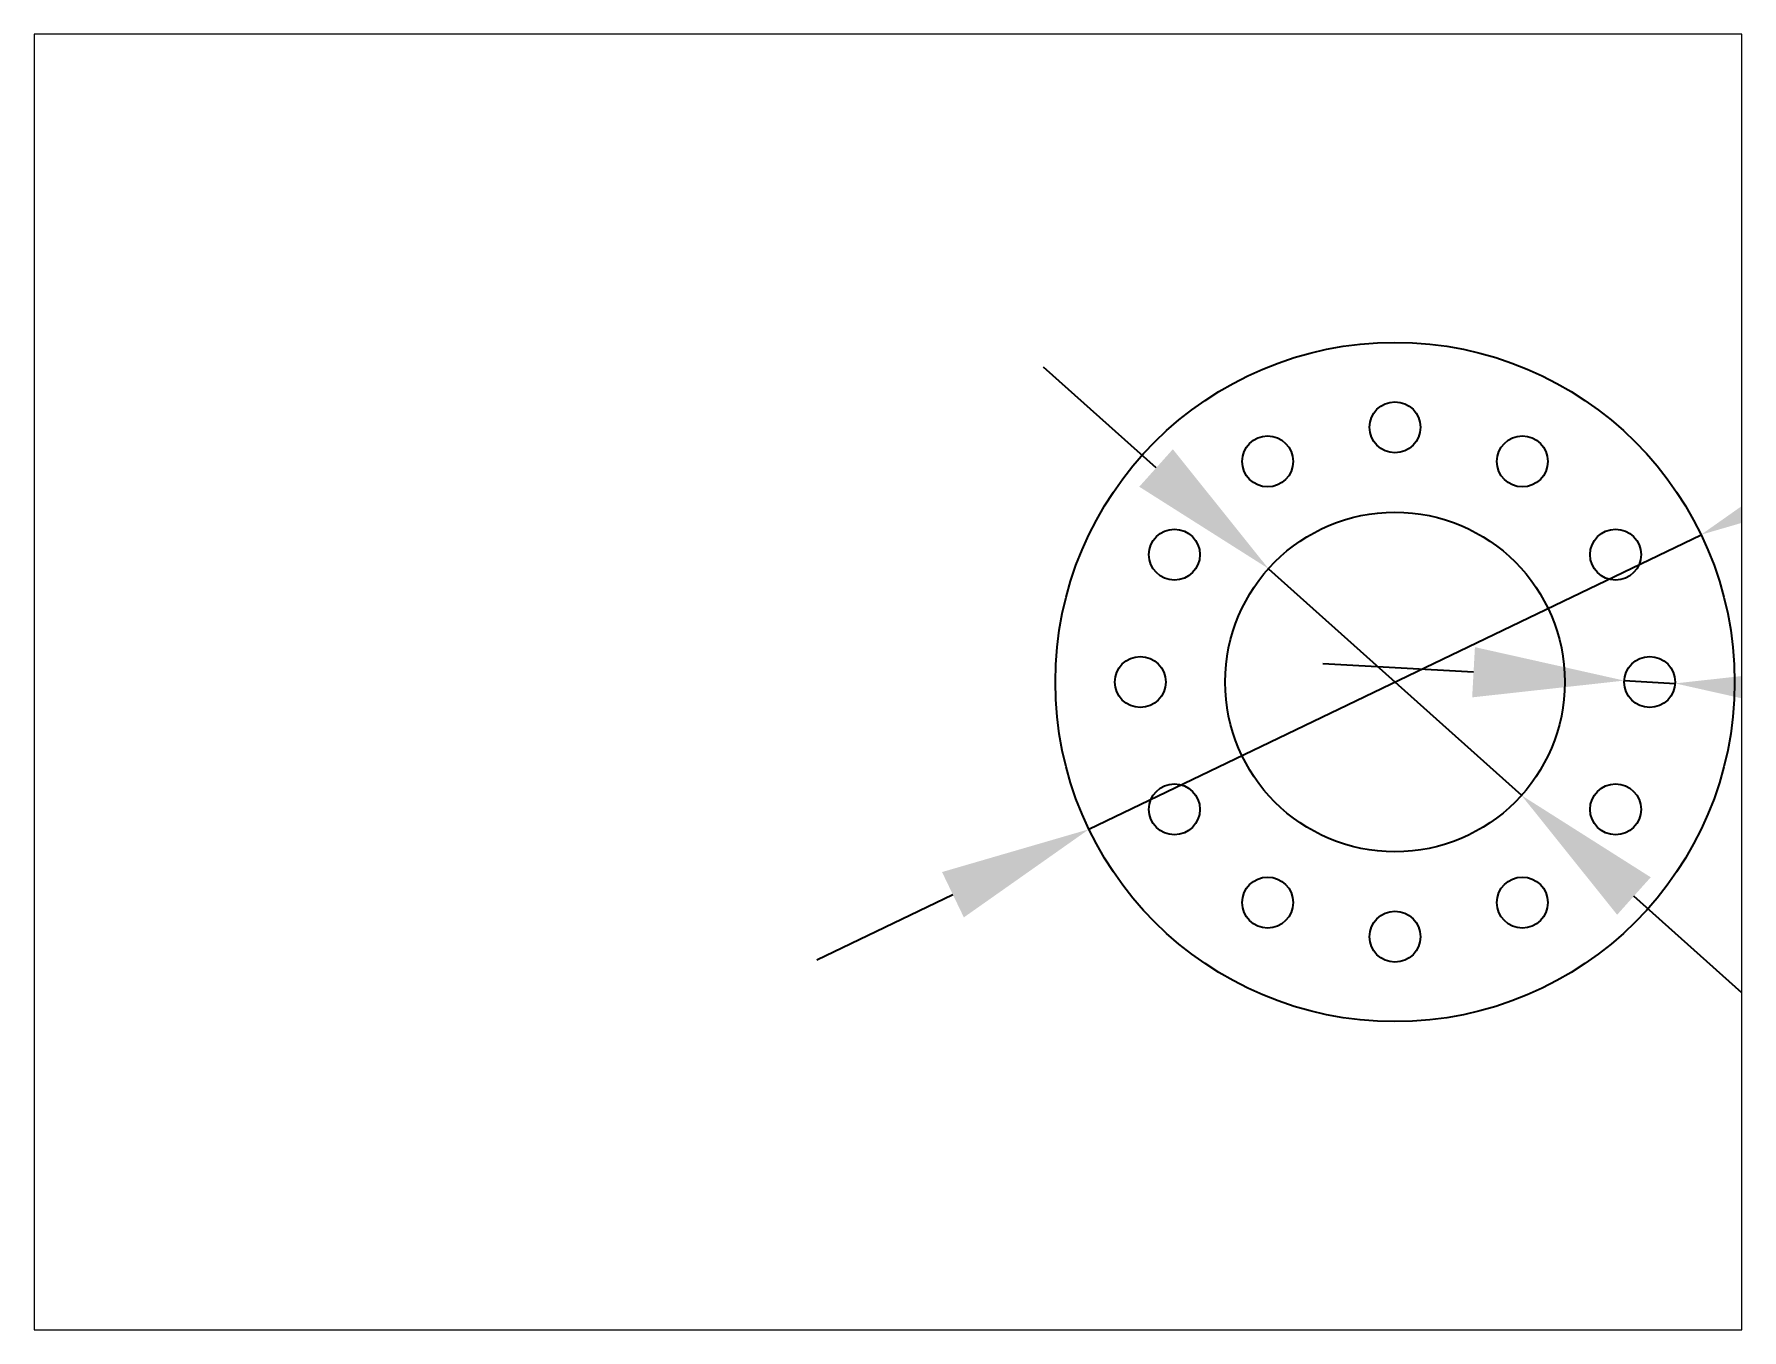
# Paper-space layout 'Layout2' of a CAD drawing. Header units: millimetres. Extents: x 26 to 231, y 20 to 176.
# The model-space entities are those that its viewports show. They can reach past a viewport. Long polylines and large blocks are cut down to what shows.
import ezdxf

# ---------------------------------------------------------------- set-up
doc = ezdxf.new("R2010")
doc.units = ezdxf.units.MM
doc.header["$PDSIZE"] = -1
doc.dimstyles.new('ISO-25', dxfattribs={"dimtxt": 2.5, "dimasz": 2.5, "dimexe": 1.25, "dimexo": 0.625, "dimtad": 1, "dimtxsty": 'Standard', "dimcen": 2.5, "dimadec": 0, "dimazin": 0, "dimtfac": 1, "dimtmove": 0, "dimatfit": 3, "dimfxl": 1, "dimarcsym": 0})

# ---------------------------------------------------------------- blocks, each defined once
blk = doc.blocks.new('*D16')
at = {"color": 0, "lineweight": -2, "transparency": 16777216}
for p, q in [((52.878, 19.846), (49.674, 18.304)), ((70.152, 19.846), (52.878, 19.846)), ((32.052, 9.824), (46.47, 16.762)), ((28.848, 8.282), (25.644, 6.739))]:
    blk.add_line(p, q, dxfattribs=at)
at = {"color": 0, "transparency": 16777216}
for points in [[(49.417, 18.838), (49.931, 17.77), (46.47, 16.762)], [(28.591, 8.816), (29.105, 7.748), (32.052, 9.824)]]:
    blk.add_solid(points, dxfattribs=at)
at = {"layer": 'Defpoints', "color": 0, "transparency": 16777216}
for p in [(46.47, 16.762), (32.052, 9.824)]:
    blk.add_point(p, dxfattribs=at)
at = {"color": 0, "transparency": 16777216, "insert": (62.277, 23.412), "char_height": 3.5, "attachment_point": 5}
blk.add_mtext('∅16,00', dxfattribs=at)
blk = doc.blocks.new('*D17')
at = {"color": 0, "lineweight": -2, "transparency": 16777216}
for p, q in [((33.633, 18.335), (30.984, 20.707)), ((36.282, 15.962), (42.24, 10.624)), ((50.579, 3.154), (44.889, 8.251)), ((65.52, 3.154), (50.579, 3.154))]:
    blk.add_line(p, q, dxfattribs=at)
at = {"color": 0, "transparency": 16777216}
for points in [[(34.028, 18.776), (33.237, 17.893), (36.282, 15.962)], [(45.285, 8.693), (44.494, 7.81), (42.24, 10.624)]]:
    blk.add_solid(points, dxfattribs=at)
at = {"layer": 'Defpoints', "color": 0, "transparency": 16777216}
for p in [(36.282, 15.962), (42.24, 10.624)]:
    blk.add_point(p, dxfattribs=at)
at = {"color": 0, "transparency": 16777216, "insert": (58.812, 6.72), "char_height": 3.5, "attachment_point": 5}
blk.add_mtext('∅8,00', dxfattribs=at)
blk = doc.blocks.new('*D18')
at = {"color": 0, "lineweight": -2, "transparency": 16777216}
for p, q in [((41.111, 13.522), (37.561, 13.719)), ((44.662, 13.326), (45.86, 13.26)), ((57.038, 12.642), (49.411, 13.064)), ((71.396, 12.642), (57.038, 12.642))]:
    blk.add_line(p, q, dxfattribs=at)
at = {"color": 0, "transparency": 16777216}
for points in [[(41.144, 14.114), (41.079, 12.931), (44.662, 13.326)], [(49.443, 13.655), (49.378, 12.472), (45.86, 13.26)]]:
    blk.add_solid(points, dxfattribs=at)
at = {"layer": 'Defpoints', "color": 0, "transparency": 16777216}
for p in [(44.662, 13.326), (45.86, 13.26)]:
    blk.add_point(p, dxfattribs=at)
at = {"color": 0, "transparency": 16777216, "insert": (64.979, 16.208), "char_height": 3.5, "attachment_point": 5}
blk.add_mtext('∅1,20', dxfattribs=at)

msp = doc.modelspace()

# ---------------------------------------------------------------- linework, layer by layer
at = {"color": 7, "linetype": 'Continuous', "lineweight": 25}
for centre, radius in [((39.261, 13.293), 8), ((39.261, 19.293), 0.6), ((36.261, 18.489), 0.6), ((42.261, 18.489), 0.6), ((39.261, 13.293), 4), ((34.065, 16.293), 0.6), ((44.457, 16.293), 0.6), ((33.261, 13.293), 0.6), ((45.261, 13.293), 0.6), ((34.065, 10.293), 0.6), ((44.457, 10.293), 0.6), ((36.261, 8.097), 0.6), ((42.261, 8.097), 0.6), ((39.261, 7.293), 0.6)]:
    msp.add_circle(centre, radius, dxfattribs=at)

# ---------------------------------------------------------------- dimensions: what is measured, and where the dimension line sits
for p1, p2, picture, middle in [((32.052, 9.824), (46.47, 16.762), '*D16', (62.277, 19.846)), ((36.282, 15.962), (42.24, 10.624), '*D17', (58.812, 3.154)), ((44.662, 13.326), (45.86, 13.26), '*D18', (57.038, 12.642))]:
    dim = msp.add_diameter_dim_2p(p1=p1, p2=p2, dimstyle='ISO-25', override={"dimtxt": 3.5, "dimasz": 3.556, "dimexe": 1, "dimexo": 1, "dimgap": 1.524, "dimtih": 1, "dimtoh": 1, "dimzin": 0, "dimadec": 2, "dimtzin": 0})
    dim.commit()
    dim.dimension.update_dxf_attribs({"geometry": picture, "text_midpoint": middle, "dimtype": 163})

psp = doc.layouts.new('Layout2')

# ---------------------------------------------------------------- viewports
at = {"layer": '0'}
psp.add_viewport(center=(128.5, 97.5), size=(205.6, 156), view_center_point=(27.318, 13.293), view_height=30.52239, dxfattribs=at)

doc.saveas('drawing.dxf')
